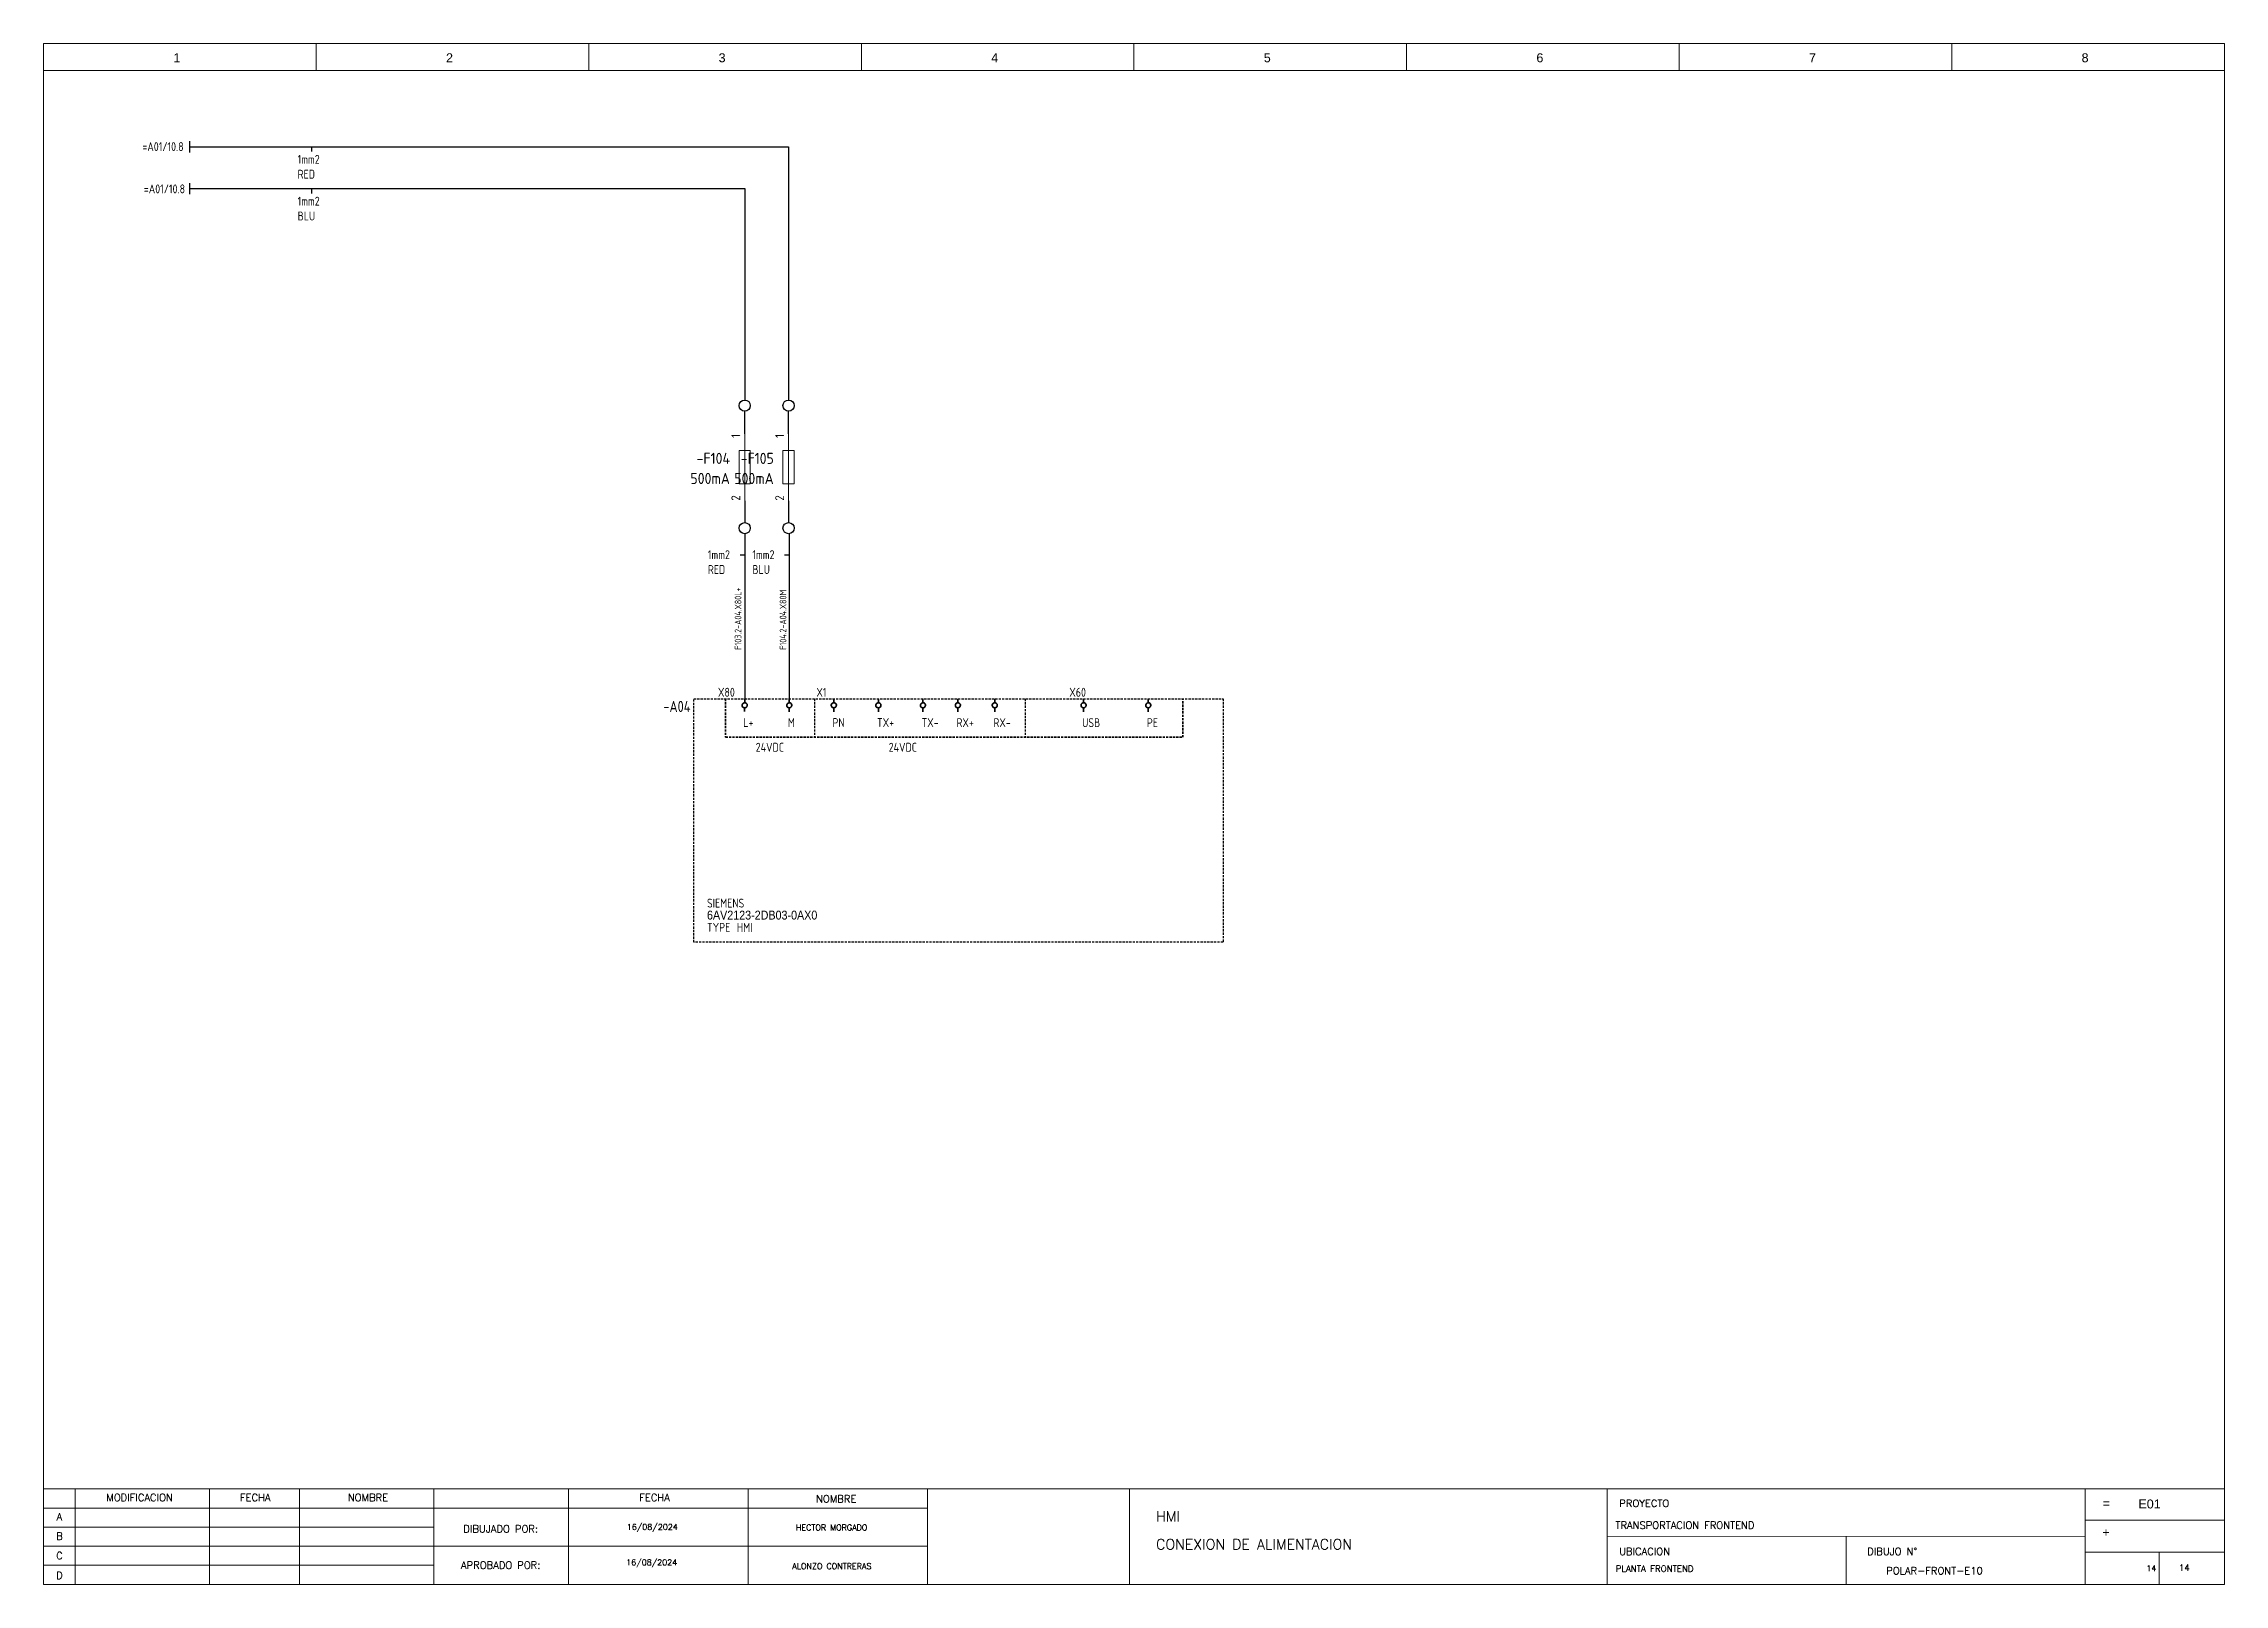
# Paper-space layout '14' of a CAD drawing. Header units: millimetres. Extents: x -33 to 453, y -23 to 320.
# The model-space entities are those that its viewports show. They can reach past a viewport. Long polylines and large blocks are cut down to what shows.
import ezdxf
from ezdxf.enums import TextEntityAlignment as Align

# ---------------------------------------------------------------- set-up
doc = ezdxf.new("R2010")
doc.units = ezdxf.units.MM
doc.header["$MEASUREMENT"] = 0
doc.linetypes.add('DASHED', pattern=[0.75, 0.5, -0.25])
for name, color, linetype in [('0V', 160, 'Continuous'), ('24V', 20, 'Continuous'), ('MISC', 7, 'Continuous'), ('TAGS', 150, 'Continuous'), ('TERMS', 123, 'Continuous'), ('WIRENO', 10, 'Continuous'), ('WIREREF', 50, 'Continuous')]:
    doc.layers.add(name, color=color, linetype=linetype)
for name, color, linetype, lineweight in [('Bor. Conexion', 181, 'Continuous', 5), ('Bor. Fus. Seccionable', 124, 'Continuous', 5), ('cajetines', 132, 'DASHED', 30), ('FORMATO', 7, 'Continuous', 5), ('nombre tags', 200, 'Continuous', 0), ('SYMS', 7, 'Continuous', 30)]:
    doc.layers.add(name, color=color, linetype=linetype, lineweight=lineweight)
doc.styles.add('ROMANS', font='romans.shx')
doc.styles.add('SIMPLEX', font='simplex.shx', dxfattribs={"height": 6})
doc.styles.get("Standard").update_dxf_attribs({"font": 'arial.ttf'})
doc.styles.add('WD_IEC', font='ISOCP2.shx', dxfattribs={"width": 0.9, "height": 4})

# ---------------------------------------------------------------- blocks, each defined once
blk = doc.blocks.new('Membrete A3')
at = {"layer": 'FORMATO', "color": 5}
for p, q in [((454.02, 319.51), (-32.03, 319.51)), ((-32.03, 319.51), (-32.03, 313.51)), ((28.73, 319.51), (28.73, 313.51)), ((89.48, 319.51), (89.48, 313.51)), ((150.24, 319.51), (150.24, 313.51)), ((210.99, 319.51), (210.99, 313.51)), ((271.75, 319.51), (271.75, 313.51)), ((332.5, 319.51), (332.5, 313.51)), ((393.26, 319.51), (393.26, 313.51)), ((454.02, 319.51), (454.02, 313.51)), ((-32.03, 313.51), (454.02, 313.51)), ((454.02, -2.58), (-32.03, -2.58)), ((-32.03, -2.58), (-32.03, -23.85)), ((-25.03, -23.85), (-25.03, -2.58)), ((4.97, -23.85), (4.97, -2.58)), ((24.97, -23.85), (24.97, -2.58)), ((54.97, -23.85), (54.97, -2.58)), ((84.97, -23.85), (84.97, -2.58)), ((124.97, -23.85), (124.97, -2.58)), ((164.97, -23.85), (164.97, -2.58)), ((209.97, -23.85), (209.97, -2.58)), ((316.47, -2.58), (316.47, -23.85)), ((422.96, -2.58), (422.96, -23.85)), ((454.02, -2.58), (454.02, -23.85)), ((-32.03, -6.84), (54.97, -6.84)), ((54.97, -6.84), (164.97, -6.84)), ((422.96, -9.52), (454.02, -9.52)), ((-32.03, -11.09), (54.97, -11.09)), ((316.47, -13.22), (422.96, -13.1)), ((369.71, -13.16), (369.71, -23.85)), ((-32.03, -15.35), (54.97, -15.35)), ((54.97, -15.35), (164.97, -15.35)), ((422.96, -16.69), (454.02, -16.69)), ((-32.03, -19.6), (54.97, -19.6)), ((454.02, -23.85), (-32.03, -23.85))]:
    blk.add_line(p, q, dxfattribs=at)
at = {"layer": 'FORMATO', "color": 172, "true_color": 0x0000d2}
blk.add_line((439.51, -16.69), (439.51, -23.85), dxfattribs=at)
at = {"flags": 8}
for tag, p in [('=', (437.34, -6.94)), ('+', (437.03, -13.59))]:
    blk.add_attdef(tag, text='', height=2, dxfattribs=at).set_placement(p, align=Align.CENTER)
at = {"layer": 'FORMATO', "style": 'SIMPLEX'}
for s, height, p in [('MODIFICACION', 1.625, (-10.65, -5.33)), ('FECHA', 1.625, (15.14, -5.33)), ('NOMBRE', 1.625, (40.26, -5.33)), ('FECHA', 1.625, (104.13, -5.33)), ('NOMBRE', 1.625, (144.62, -5.61)), ('A', 1.62, (-28.51, -9.6)), ('PROYECTO', 1.625, (324.72, -6.61)), ('B', 1.62, (-28.51, -13.91)), ('DIBUJADO POR:', 1.625, (69.84, -12.31)), ('C', 1.62, (-28.51, -18.26)), ('APROBADO POR:', 1.625, (69.84, -20.39)), ('UBICACION', 1.625, (324.79, -17.32)), ('DIBUJO N°', 1.625, (379.98, -17.32)), ('D', 1.62, (-28.51, -22.66))]:
    blk.add_text(s, height=height, dxfattribs=at).set_placement(p, align=Align.CENTER)
at = {"layer": 'FORMATO', "color": 5, "char_height": 2, "attachment_point": 1}
for s, insert in [('1', (-3.1, 317.35)), ('2', (57.66, 317.35)), ('3', (118.41, 317.35)), ('4', (179.17, 317.35)), ('5', (239.92, 317.35)), ('6', (300.68, 317.35)), ('7', (361.44, 317.35)), ('8', (422.19, 317.35))]:
    blk.add_mtext_dynamic_manual_height_columns(s, width=6.4736, gutter_width=10, heights=[0], dxfattribs=dict(at, insert=insert))
at = {"layer": 'FORMATO', "char_height": 2, "attachment_point": 1}
for s, insert in [('{\\Famgdt|c0;=}', (426.91, -4.81)), ('{\\Famgdt|c0;+}', (426.84, -11.28))]:
    blk.add_mtext_dynamic_manual_height_columns(s, width=6.5897, gutter_width=30, heights=[0], dxfattribs=dict(at, insert=insert))
at = {"layer": 'FORMATO', "char_height": 1.3, "attachment_point": 1, "style": 'SIMPLEX'}
for insert in [(97.95, -10.41), (97.81, -18.31)]:
    blk.add_mtext_dynamic_manual_height_columns('16/08/2024', width=6.1912, gutter_width=1, heights=[0], dxfattribs=dict(at, insert=insert))
at = {"layer": 'FORMATO', "flags": 8}
for tag, p, height, style in [('MOD_DESC11', (-24.47, -8.5), 1.3, 'ROMANS'), ('MOD_DESC12', (-24.47, -10.77), 1.3, 'ROMANS'), ('TITULO_3', (215.92, -9.87), 2.3, 'ROMANS'), ('MOD_DESC21', (-24.43, -12.68), 1.3, 'ROMANS'), ('MOD_DESC22', (-24.43, -14.95), 1.3, 'ROMANS'), ('TITULO_4', (215.92, -16.08), 2.3, 'ROMANS'), ('TITULO_1', (318.29, -11.48), 1.62, 'SIMPLEX'), ('MOD_DESC31', (-24.52, -16.84), 1.3, 'ROMANS'), ('MOD_DESC32', (-24.52, -19.12), 1.3, 'ROMANS'), ('TITULO_2', (318.36, -21.07), 1.4, 'SIMPLEX')]:
    blk.add_attdef(tag, p, '', height=height, dxfattribs=dict(at, style=style))
for tag, height, style, p in [('MOD_F1', 1.3, 'ROMANS', (14.38, -9.61)), ('MOD_N1', 1.3, 'ROMANS', (30.54, -9.91)), ('MOD_F2', 1.3, 'ROMANS', (14.31, -13.92)), ('MOD_N2', 1.3, 'ROMANS', (30.46, -14.07)), ('DIBUJO', 1.3, 'SIMPLEX', (143.59, -11.82)), ('MOD_F3', 1.3, 'ROMANS', (14.38, -18.31)), ('MOD_N3', 1.3, 'ROMANS', (30.48, -18.32)), ('APROBO', 1.3, 'SIMPLEX', (143.64, -20.44)), ('DWG_NO', 1.62, 'SIMPLEX', (389.4, -21.62)), ('N°', 1.3, 'ROMANS', (432.14, -20.89))]:
    blk.add_attdef(tag, text='', height=height, dxfattribs=dict(at, style=style)).set_placement(p, align=Align.CENTER)
at = {"layer": 'FORMATO', "style": 'ROMANS', "flags": 8}
blk.add_attdef('CANTIDAD', text='', height=1.4, dxfattribs=at).set_placement((447.78, -20.98), align=Align.RIGHT)
blk = doc.blocks.new('VT0_02')
blk.add_circle((0, 0), 1.25)
at = {"style": 'WD_IEC', "flags": 1}
for tag, p in [('X4TERM01', (-1.25, 0)), ('X2TERM01', (0, 1.25)), ('X1TERM01', (1.25, 0)), ('X8TERM01', (0, -1.25))]:
    blk.add_attdef(tag, p, '', height=0.32, dxfattribs=at)
blk = doc.blocks.new('VFU1')
blk.add_line((0, 7.5), (0, -7.5))
blk.add_lwpolyline([(-1.25, 3.75), (-1.25, -3.75), (1.25, -3.75), (1.25, 3.75)], close=True)
at = {"style": 'WD_IEC'}
for tag, p in [('INST', (-5.25, 7.75)), ('LOC', (-5.25, 4.25)), ('TAG1', (-5.25, 0.75)), ('RATING1', (-5.25, -3.75)), ('DESC1', (-5.25, -11.6)), ('XREF', (-5.25, -7.75)), ('DESC2', (-5.25, -15.1)), ('DESC3', (-5.25, -18.6))]:
    blk.add_attdef(tag, text='', height=2.5, dxfattribs=at).set_placement(p, align=Align.RIGHT)
blk.add_attdef('TERM01', text='', height=2, rotation=90, dxfattribs=at).set_placement((-1, 7.5), align=Align.RIGHT)
at = {"style": 'WD_IEC', "flags": 1}
for tag, p, height in [('X2TERM01', (0, 7.5), 0.32), ('MFG', (2.75, 6.5), 1.5), ('CAT', (2.75, 4), 1.5), ('X4LINK', (-1.25, 0), 0.32), ('X1LINK', (1.25, 0), 0.32), ('ASSYCODE', (2.25, -4), 1), ('FAMILY', (2.25, -5.5), 1), ('X8TERM02', (0, -7.5), 0.32), ('CATDESC', (2.25, -7), 1)]:
    blk.add_attdef(tag, p, '', height=height, dxfattribs=at)
at = {"style": 'WD_IEC'}
blk.add_attdef('TERM02', (-1, -7.5), '', height=2, rotation=90, dxfattribs=at)
blk = doc.blocks.new('REFERENCIA_ENTRADA_HORIZONTAL')
at = {"layer": 'SYMS'}
for p, q in [((-5, 1.25), (-5, -1.25)), ((-5, 0), (0, 0))]:
    blk.add_line(p, q, dxfattribs=at)
at = {"layer": 'TAGS', "style": 'WD_IEC', "width": 0.9, "flags": 8}
blk.add_attdef('TAG', text='', height=1, dxfattribs=at).set_placement((-15.18, -2.12), align=Align.RIGHT)

msp = doc.modelspace()

# ---------------------------------------------------------------- linework, layer by layer
for p, q in [((1685.71, -397.71), (1685.71, -392.62)), ((1695.54, -397.71), (1695.54, -392.62)), ((1685.71, -412.71), (1685.71, -417.62)), ((1695.54, -412.71), (1695.54, -417.62))]:
    msp.add_line(p, q)
at = {"layer": '0V'}
for p, q in [((1566.15, -342.69), (1685.71, -342.69)), ((1685.71, -342.69), (1685.71, -390.12)), ((1695.71, -420.12), (1695.71, -457.17))]:
    msp.add_line(p, q, dxfattribs=at)
at = {"layer": '24V'}
for p, q in [((1566.15, -333.31), (1695.54, -333.31)), ((1695.54, -333.31), (1695.54, -390.12)), ((1685.71, -420.12), (1685.71, -457.17))]:
    msp.add_line(p, q, dxfattribs=at)
at = {"layer": 'Bor. Conexion', "lineweight": 35}
for points in [[(1685.65, -460.04), (1685.65, -459.18)], [(1685.71, -458.04), (1685.71, -457.17)], [(1695.71, -458.04), (1695.71, -457.17)], [(1695.71, -460.05), (1695.71, -459.18)], [(1705.71, -458.04), (1705.71, -457.17)], [(1705.71, -460.05), (1705.71, -459.18)], [(1715.71, -458.04), (1715.71, -457.17)], [(1715.71, -460.05), (1715.71, -459.18)], [(1725.71, -458.04), (1725.71, -457.17)], [(1725.71, -460.05), (1725.71, -459.18)], [(1733.53, -458.04), (1733.53, -457.17)], [(1733.53, -460.05), (1733.53, -459.18)], [(1741.82, -458.04), (1741.82, -457.17)], [(1741.82, -460.05), (1741.82, -459.18)], [(1761.74, -458.04), (1761.74, -457.17)], [(1761.74, -460.05), (1761.74, -459.18)], [(1776.26, -458.04), (1776.26, -457.17)], [(1776.26, -460.05), (1776.26, -459.18)]]:
    msp.add_lwpolyline(points, dxfattribs=at)
for points in [[(1685.14, -458.49), (1685.14, -458.49), (1685.12, -458.61), (1685.14, -458.73)], [(1685.24, -458.27), (1685.24, -458.27), (1685.17, -458.37), (1685.14, -458.49)], [(1685.14, -458.73), (1685.14, -458.73), (1685.17, -458.85), (1685.24, -458.95)], [(1685.42, -458.11), (1685.42, -458.11), (1685.31, -458.17), (1685.24, -458.27)], [(1685.24, -458.95), (1685.24, -458.95), (1685.31, -459.05), (1685.42, -459.11)], [(1685.65, -458.04), (1685.65, -458.04), (1685.52, -458.05), (1685.42, -458.11)], [(1685.42, -459.11), (1685.42, -459.11), (1685.52, -459.17), (1685.65, -459.18)], [(1685.88, -458.06), (1685.88, -458.06), (1685.77, -458.03), (1685.65, -458.04)], [(1685.65, -459.18), (1685.65, -459.18), (1685.77, -459.19), (1685.88, -459.16)], [(1686.09, -458.18), (1686.09, -458.18), (1686, -458.1), (1685.88, -458.06)], [(1685.88, -459.16), (1685.88, -459.16), (1686, -459.12), (1686.09, -459.04)], [(1686.23, -458.38), (1686.23, -458.38), (1686.18, -458.26), (1686.09, -458.18)], [(1686.09, -459.04), (1686.09, -459.04), (1686.18, -458.96), (1686.23, -458.84)], [(1686.28, -458.61), (1686.28, -458.61), (1686.28, -458.49), (1686.23, -458.38)], [(1686.23, -458.84), (1686.23, -458.84), (1686.28, -458.73), (1686.28, -458.61)], [(1695.14, -458.49), (1695.14, -458.49), (1695.12, -458.61), (1695.14, -458.73)], [(1695.24, -458.27), (1695.24, -458.27), (1695.17, -458.37), (1695.14, -458.49)], [(1695.14, -458.73), (1695.14, -458.73), (1695.17, -458.85), (1695.24, -458.95)], [(1695.42, -458.11), (1695.42, -458.11), (1695.31, -458.17), (1695.24, -458.27)], [(1695.24, -458.95), (1695.24, -458.95), (1695.31, -459.05), (1695.42, -459.11)], [(1695.65, -458.04), (1695.65, -458.04), (1695.52, -458.05), (1695.42, -458.11)], [(1695.42, -459.11), (1695.42, -459.11), (1695.52, -459.17), (1695.65, -459.18)], [(1695.88, -458.06), (1695.88, -458.06), (1695.77, -458.03), (1695.65, -458.04)], [(1695.65, -459.18), (1695.65, -459.18), (1695.77, -459.19), (1695.88, -459.16)], [(1696.09, -458.18), (1696.09, -458.18), (1696, -458.1), (1695.88, -458.06)], [(1695.88, -459.16), (1695.88, -459.16), (1696, -459.12), (1696.09, -459.04)], [(1696.23, -458.38), (1696.23, -458.38), (1696.18, -458.26), (1696.09, -458.18)], [(1696.09, -459.04), (1696.09, -459.04), (1696.18, -458.96), (1696.23, -458.84)], [(1696.28, -458.61), (1696.28, -458.61), (1696.28, -458.49), (1696.23, -458.38)], [(1696.23, -458.84), (1696.23, -458.84), (1696.28, -458.73), (1696.28, -458.61)], [(1705.14, -458.49), (1705.14, -458.49), (1705.12, -458.61), (1705.14, -458.73)], [(1705.24, -458.27), (1705.24, -458.27), (1705.17, -458.37), (1705.14, -458.49)], [(1705.14, -458.73), (1705.14, -458.73), (1705.17, -458.85), (1705.24, -458.95)], [(1705.42, -458.11), (1705.42, -458.11), (1705.31, -458.17), (1705.24, -458.27)], [(1705.24, -458.95), (1705.24, -458.95), (1705.31, -459.05), (1705.42, -459.11)], [(1705.65, -458.04), (1705.65, -458.04), (1705.52, -458.05), (1705.42, -458.11)], [(1705.42, -459.11), (1705.42, -459.11), (1705.52, -459.17), (1705.65, -459.18)], [(1705.88, -458.06), (1705.88, -458.06), (1705.77, -458.03), (1705.65, -458.04)], [(1705.65, -459.18), (1705.65, -459.18), (1705.77, -459.19), (1705.88, -459.16)], [(1706.09, -458.18), (1706.09, -458.18), (1706, -458.1), (1705.88, -458.06)], [(1705.88, -459.16), (1705.88, -459.16), (1706, -459.12), (1706.09, -459.04)], [(1706.23, -458.38), (1706.23, -458.38), (1706.18, -458.26), (1706.09, -458.18)], [(1706.09, -459.04), (1706.09, -459.04), (1706.18, -458.96), (1706.23, -458.84)], [(1706.28, -458.61), (1706.28, -458.61), (1706.28, -458.49), (1706.23, -458.38)], [(1706.23, -458.84), (1706.23, -458.84), (1706.28, -458.73), (1706.28, -458.61)], [(1715.14, -458.49), (1715.14, -458.49), (1715.12, -458.61), (1715.14, -458.73)], [(1715.24, -458.27), (1715.24, -458.27), (1715.17, -458.37), (1715.14, -458.49)], [(1715.14, -458.73), (1715.14, -458.73), (1715.17, -458.85), (1715.24, -458.95)], [(1715.42, -458.11), (1715.42, -458.11), (1715.31, -458.17), (1715.24, -458.27)], [(1715.24, -458.95), (1715.24, -458.95), (1715.31, -459.05), (1715.42, -459.11)], [(1715.65, -458.04), (1715.65, -458.04), (1715.52, -458.05), (1715.42, -458.11)], [(1715.42, -459.11), (1715.42, -459.11), (1715.52, -459.17), (1715.65, -459.18)], [(1715.88, -458.06), (1715.88, -458.06), (1715.77, -458.03), (1715.65, -458.04)], [(1715.65, -459.18), (1715.65, -459.18), (1715.77, -459.19), (1715.88, -459.16)], [(1716.09, -458.18), (1716.09, -458.18), (1716, -458.1), (1715.88, -458.06)], [(1715.88, -459.16), (1715.88, -459.16), (1716, -459.12), (1716.09, -459.04)], [(1716.23, -458.38), (1716.23, -458.38), (1716.18, -458.26), (1716.09, -458.18)], [(1716.09, -459.04), (1716.09, -459.04), (1716.18, -458.96), (1716.23, -458.84)], [(1716.28, -458.61), (1716.28, -458.61), (1716.28, -458.49), (1716.23, -458.38)], [(1716.23, -458.84), (1716.23, -458.84), (1716.28, -458.73), (1716.28, -458.61)], [(1725.14, -458.49), (1725.14, -458.49), (1725.12, -458.61), (1725.14, -458.73)], [(1725.24, -458.27), (1725.24, -458.27), (1725.17, -458.37), (1725.14, -458.49)], [(1725.14, -458.73), (1725.14, -458.73), (1725.17, -458.85), (1725.24, -458.95)], [(1725.42, -458.11), (1725.42, -458.11), (1725.31, -458.17), (1725.24, -458.27)], [(1725.24, -458.95), (1725.24, -458.95), (1725.31, -459.05), (1725.42, -459.11)], [(1725.65, -458.04), (1725.65, -458.04), (1725.52, -458.05), (1725.42, -458.11)], [(1725.42, -459.11), (1725.42, -459.11), (1725.52, -459.17), (1725.65, -459.18)], [(1725.88, -458.06), (1725.88, -458.06), (1725.77, -458.03), (1725.65, -458.04)], [(1725.65, -459.18), (1725.65, -459.18), (1725.77, -459.19), (1725.88, -459.16)], [(1726.09, -458.18), (1726.09, -458.18), (1726, -458.1), (1725.88, -458.06)], [(1725.88, -459.16), (1725.88, -459.16), (1726, -459.12), (1726.09, -459.04)], [(1726.23, -458.38), (1726.23, -458.38), (1726.18, -458.26), (1726.09, -458.18)], [(1726.09, -459.04), (1726.09, -459.04), (1726.18, -458.96), (1726.23, -458.84)], [(1726.28, -458.61), (1726.28, -458.61), (1726.28, -458.49), (1726.23, -458.38)], [(1726.23, -458.84), (1726.23, -458.84), (1726.28, -458.73), (1726.28, -458.61)], [(1732.97, -458.49), (1732.97, -458.49), (1732.94, -458.61), (1732.97, -458.73)], [(1733.07, -458.27), (1733.07, -458.27), (1732.99, -458.37), (1732.97, -458.49)], [(1732.97, -458.73), (1732.97, -458.73), (1732.99, -458.85), (1733.07, -458.95)], [(1733.24, -458.11), (1733.24, -458.11), (1733.14, -458.17), (1733.07, -458.27)], [(1733.07, -458.95), (1733.07, -458.95), (1733.14, -459.05), (1733.24, -459.11)], [(1733.47, -458.04), (1733.47, -458.04), (1733.35, -458.05), (1733.24, -458.11)], [(1733.24, -459.11), (1733.24, -459.11), (1733.35, -459.17), (1733.47, -459.18)], [(1733.71, -458.06), (1733.71, -458.06), (1733.59, -458.03), (1733.47, -458.04)], [(1733.47, -459.18), (1733.47, -459.18), (1733.59, -459.19), (1733.71, -459.16)], [(1733.91, -458.18), (1733.91, -458.18), (1733.82, -458.1), (1733.71, -458.06)], [(1733.71, -459.16), (1733.71, -459.16), (1733.82, -459.12), (1733.91, -459.04)], [(1734.05, -458.38), (1734.05, -458.38), (1734, -458.26), (1733.91, -458.18)], [(1733.91, -459.04), (1733.91, -459.04), (1734, -458.96), (1734.05, -458.84)], [(1734.1, -458.61), (1734.1, -458.61), (1734.1, -458.49), (1734.05, -458.38)], [(1734.05, -458.84), (1734.05, -458.84), (1734.1, -458.73), (1734.1, -458.61)], [(1741.26, -458.49), (1741.26, -458.49), (1741.23, -458.61), (1741.26, -458.73)], [(1741.35, -458.27), (1741.35, -458.27), (1741.28, -458.37), (1741.26, -458.49)], [(1741.26, -458.73), (1741.26, -458.73), (1741.28, -458.85), (1741.35, -458.95)], [(1741.53, -458.11), (1741.53, -458.11), (1741.42, -458.17), (1741.35, -458.27)], [(1741.35, -458.95), (1741.35, -458.95), (1741.42, -459.05), (1741.53, -459.11)], [(1741.76, -458.04), (1741.76, -458.04), (1741.64, -458.05), (1741.53, -458.11)], [(1741.53, -459.11), (1741.53, -459.11), (1741.64, -459.17), (1741.76, -459.18)], [(1742, -458.06), (1742, -458.06), (1741.88, -458.03), (1741.76, -458.04)], [(1741.76, -459.18), (1741.76, -459.18), (1741.88, -459.19), (1742, -459.16)], [(1742.2, -458.18), (1742.2, -458.18), (1742.11, -458.1), (1742, -458.06)], [(1742, -459.16), (1742, -459.16), (1742.11, -459.12), (1742.2, -459.04)], [(1742.34, -458.38), (1742.34, -458.38), (1742.29, -458.26), (1742.2, -458.18)], [(1742.2, -459.04), (1742.2, -459.04), (1742.29, -458.96), (1742.34, -458.84)], [(1742.39, -458.61), (1742.39, -458.61), (1742.39, -458.49), (1742.34, -458.38)], [(1742.34, -458.84), (1742.34, -458.84), (1742.39, -458.73), (1742.39, -458.61)], [(1761.18, -458.49), (1761.18, -458.49), (1761.16, -458.61), (1761.18, -458.73)], [(1761.28, -458.27), (1761.28, -458.27), (1761.21, -458.37), (1761.18, -458.49)], [(1761.18, -458.73), (1761.18, -458.73), (1761.21, -458.85), (1761.28, -458.95)], [(1761.46, -458.11), (1761.46, -458.11), (1761.35, -458.17), (1761.28, -458.27)], [(1761.28, -458.95), (1761.28, -458.95), (1761.35, -459.05), (1761.46, -459.11)], [(1761.68, -458.04), (1761.68, -458.04), (1761.56, -458.05), (1761.46, -458.11)], [(1761.46, -459.11), (1761.46, -459.11), (1761.56, -459.17), (1761.68, -459.18)], [(1761.92, -458.06), (1761.92, -458.06), (1761.81, -458.03), (1761.68, -458.04)], [(1761.68, -459.18), (1761.68, -459.18), (1761.81, -459.19), (1761.92, -459.16)], [(1762.13, -458.18), (1762.13, -458.18), (1762.04, -458.1), (1761.92, -458.06)], [(1761.92, -459.16), (1761.92, -459.16), (1762.04, -459.12), (1762.13, -459.04)], [(1762.27, -458.38), (1762.27, -458.38), (1762.22, -458.26), (1762.13, -458.18)], [(1762.13, -459.04), (1762.13, -459.04), (1762.22, -458.96), (1762.27, -458.84)], [(1762.32, -458.61), (1762.32, -458.61), (1762.32, -458.49), (1762.27, -458.38)], [(1762.27, -458.84), (1762.27, -458.84), (1762.32, -458.73), (1762.32, -458.61)], [(1775.7, -458.49), (1775.7, -458.49), (1775.68, -458.61), (1775.7, -458.73)], [(1775.8, -458.27), (1775.8, -458.27), (1775.73, -458.37), (1775.7, -458.49)], [(1775.7, -458.73), (1775.7, -458.73), (1775.73, -458.85), (1775.8, -458.95)], [(1775.98, -458.11), (1775.98, -458.11), (1775.87, -458.17), (1775.8, -458.27)], [(1775.8, -458.95), (1775.8, -458.95), (1775.87, -459.05), (1775.98, -459.11)], [(1776.2, -458.04), (1776.2, -458.04), (1776.08, -458.05), (1775.98, -458.11)], [(1775.98, -459.11), (1775.98, -459.11), (1776.08, -459.17), (1776.2, -459.18)], [(1776.44, -458.06), (1776.44, -458.06), (1776.32, -458.03), (1776.2, -458.04)], [(1776.2, -459.18), (1776.2, -459.18), (1776.32, -459.19), (1776.44, -459.16)], [(1776.65, -458.18), (1776.65, -458.18), (1776.56, -458.1), (1776.44, -458.06)], [(1776.44, -459.16), (1776.44, -459.16), (1776.56, -459.12), (1776.65, -459.04)], [(1776.79, -458.38), (1776.79, -458.38), (1776.74, -458.26), (1776.65, -458.18)], [(1776.65, -459.04), (1776.65, -459.04), (1776.74, -458.96), (1776.79, -458.84)], [(1776.84, -458.61), (1776.84, -458.61), (1776.84, -458.49), (1776.79, -458.38)], [(1776.79, -458.84), (1776.79, -458.84), (1776.84, -458.73), (1776.84, -458.61)]]:
    msp.add_open_spline(points, degree=3, dxfattribs=at)
at = {"layer": 'cajetines'}
for p, q in [((1701.34, -457.17), (1701.34, -465.79)), ((1748.63, -457.17), (1748.63, -465.79))]:
    msp.add_line(p, q, dxfattribs=at)
msp.add_lwpolyline([(1674.27, -511.78), (1674.27, -457.17), (1793.04, -457.17), (1793.04, -511.78)], close=True, dxfattribs=at)
at = {"layer": 'cajetines', "lineweight": 35}
msp.add_lwpolyline([(1681.42, -457.17), (1681.42, -465.79), (1784, -465.79), (1784, -457.17)], dxfattribs=at)
at = {"layer": 'WIRENO'}
for p, q in [((1588.57, -334.37), (1588.57, -333.31)), ((1588.57, -343.75), (1588.57, -342.69)), ((1684.65, -424.85), (1685.71, -424.85)), ((1694.65, -424.85), (1695.71, -424.85))]:
    msp.add_line(p, q, dxfattribs=at)

# ---------------------------------------------------------------- block references
at = {"layer": 'Bor. Fus. Seccionable'}
ref = msp.add_blockref('VFU1', (1685.71, -405.21), dxfattribs=at)
ref.add_attrib('TERM02', '2', (1684.71, -412.71), dxfattribs={"layer": 'TERMS', "height": 2, "rotation": 90, "style": 'WD_IEC'})
ref.add_attrib('TERM01', '1', dxfattribs={"layer": 'TERMS', "height": 2, "rotation": 90, "style": 'WD_IEC'}).set_placement((1684.71, -397.71), align=Align.RIGHT)
ref.add_attrib('RATING1', '500mA', dxfattribs={"layer": 'MISC', "height": 2.5, "style": 'WD_IEC'}).set_placement((1682.37, -408.96), align=Align.RIGHT)
ref.add_attrib('TAG1', '-F104', dxfattribs={"layer": 'TAGS', "height": 2.5, "style": 'WD_IEC'}).set_placement((1682.4, -404.46), align=Align.RIGHT)
ref = msp.add_blockref('VFU1', (1695.54, -405.21), dxfattribs=at)
ref.add_attrib('TERM02', '2', (1694.54, -412.71), dxfattribs={"layer": 'TERMS', "height": 2, "rotation": 90, "style": 'WD_IEC'})
ref.add_attrib('TERM01', '1', dxfattribs={"layer": 'TERMS', "height": 2, "rotation": 90, "style": 'WD_IEC'}).set_placement((1694.54, -397.71), align=Align.RIGHT)
ref.add_attrib('RATING1', '500mA', dxfattribs={"layer": 'MISC', "height": 2.5, "style": 'WD_IEC'}).set_placement((1692.21, -408.96), align=Align.RIGHT)
ref.add_attrib('TAG1', '-F105', dxfattribs={"layer": 'TAGS', "height": 2.5, "style": 'WD_IEC'}).set_placement((1692.24, -404.46), align=Align.RIGHT)
at = {"layer": 'SYMS'}
for name, p in [('REFERENCIA_ENTRADA_HORIZONTAL', (1566.15, -333.31)), ('REFERENCIA_ENTRADA_HORIZONTAL', (1566.15, -342.69)), ('VT0_02', (1685.71, -391.37)), ('VT0_02', (1695.54, -391.37)), ('VT0_02', (1685.71, -418.87)), ('VT0_02', (1695.54, -418.87))]:
    msp.add_blockref(name, p, dxfattribs=at)

# ---------------------------------------------------------------- texts
at = {"layer": 'nombre tags', "char_height": 2, "attachment_point": 7, "style": 'WD_IEC'}
for s, insert in [('L+', (1685.39, -463.49)), ('M', (1695.39, -463.49)), ('PN', (1705.39, -463.49)), ('TX+', (1715.39, -463.49)), ('TX-', (1725.39, -463.49)), ('RX+', (1733.22, -463.51)), ('RX-', (1741.51, -463.51)), ('USB', (1761.43, -463.51)), ('PE', (1775.95, -463.51)), ('24VDC ', (1688.18, -469.03)), ('24VDC ', (1718.01, -469.03))]:
    msp.add_mtext(s, dxfattribs=dict(at, insert=insert))
at = {"layer": 'TAGS', "char_height": 2, "attachment_point": 1, "style": 'WD_IEC'}
for insert in [(1550.55, -332.26), (1550.87, -341.75)]:
    msp.add_mtext_dynamic_manual_height_columns('\\A1;\\pxql;=A01/10.8', width=2, gutter_width=10, heights=[0], dxfattribs=dict(at, insert=insert))
at = {"layer": 'TAGS', "attachment_point": 7, "style": 'WD_IEC'}
for s, insert, char_height in [('X80', (1679.7, -456.69), 2), ('X1', (1701.79, -456.69), 2), ('X60', (1758.54, -456.69), 2), ('-A04', (1667.45, -460.13), 2.5), ('SIEMENS', (1677.24, -504), 2), ('TYPE', (1677.24, -509.44), 2), ('{\\fUbuntu Mono|b0|i0|c0|p0;6AV2123-2DB03-0AX0}', (1677.24, -506.72), 2), ('HMI', (1683.96, -509.47), 2)]:
    msp.add_mtext(s, dxfattribs=dict(at, insert=insert, char_height=char_height))
at = {"layer": 'WIRENO', "char_height": 2, "attachment_point": 1, "style": 'WD_IEC'}
for s, insert in [('1mm2\\PRED', (1585.38, -335.12)), ('1mm2\\PBLU', (1585.38, -344.5)), ('1mm2\\PRED', (1677.43, -423.82)), ('1mm2\\PBLU', (1687.43, -423.82))]:
    msp.add_mtext_dynamic_manual_height_columns(s, width=7.1352, gutter_width=20, heights=[0], dxfattribs=dict(at, insert=insert))
at = {"layer": 'WIREREF', "char_height": 1.5, "attachment_point": 1, "rotation": 90, "style": 'WD_IEC'}
for s, insert in [('F103.2-A04.X80L+', (1683.47, -446.17)), ('F104.2-A04.X80M', (1693.56, -446.17))]:
    msp.add_mtext_dynamic_manual_height_columns(s, width=67.509, gutter_width=20, heights=[0], dxfattribs=dict(at, insert=insert))

psp = doc.layouts.new('14')

# ---------------------------------------------------------------- block references
at = {"layer": 'FORMATO'}
ref = psp.add_blockref('Membrete A3', (-0.82, 0.6), dxfattribs=at)
ref.add_attrib('N°', '14', dxfattribs={"height": 1.3, "style": 'ROMANS', "flags": 8}).set_placement((436.91, -20.33), align=Align.CENTER)
ref.add_attrib('TITULO_4', 'CONEXION DE ALIMENTACION', (215.1, -15.48), dxfattribs={"height": 2.3, "style": 'ROMANS', "flags": 8})
ref.add_attrib('DWG_NO', 'POLAR-FRONT-E10', dxfattribs={"height": 1.625, "style": 'SIMPLEX', "flags": 8}).set_placement((388.58, -21.02), align=Align.CENTER)
ref.add_attrib('DIBUJO', 'HECTOR MORGADO', dxfattribs={"height": 1.3, "style": 'SIMPLEX', "flags": 8}).set_placement((142.77, -11.23), align=Align.CENTER)
ref.add_attrib('APROBO', 'ALONZO CONTRERAS', dxfattribs={"height": 1.3, "style": 'SIMPLEX', "flags": 8}).set_placement((142.82, -19.85), align=Align.CENTER)
ref.add_attrib('TITULO_1', 'TRANSPORTACION FRONTEND', (317.47, -10.89), dxfattribs={"height": 1.625, "style": 'SIMPLEX', "flags": 8})
ref.add_attrib('TITULO_3', 'HMI', (215.1, -9.27), dxfattribs={"height": 2.3, "style": 'ROMANS', "flags": 8})
ref.add_attrib('=', 'E01', dxfattribs={"layer": '0', "height": 2, "flags": 8}).set_placement((436.52, -6.34), align=Align.CENTER)
ref.add_attrib('TITULO_2', 'PLANTA FRONTEND', (317.54, -20.47), dxfattribs={"height": 1.4, "style": 'SIMPLEX', "flags": 8})
ref.add_attrib('CANTIDAD', '14', dxfattribs={"height": 1.4, "style": 'ROMANS', "flags": 8}).set_placement((445.45, -20.23), align=Align.RIGHT)

# ---------------------------------------------------------------- viewports
at = {"layer": 'FORMATO', "view_target_point": (1773.06, -483.01)}
psp.add_viewport(center=(210.17, 148.42), size=(486.05, 343.3649), view_center_point=(0, 0), view_height=345.7104, dxfattribs=at)

doc.saveas('drawing.dxf')
